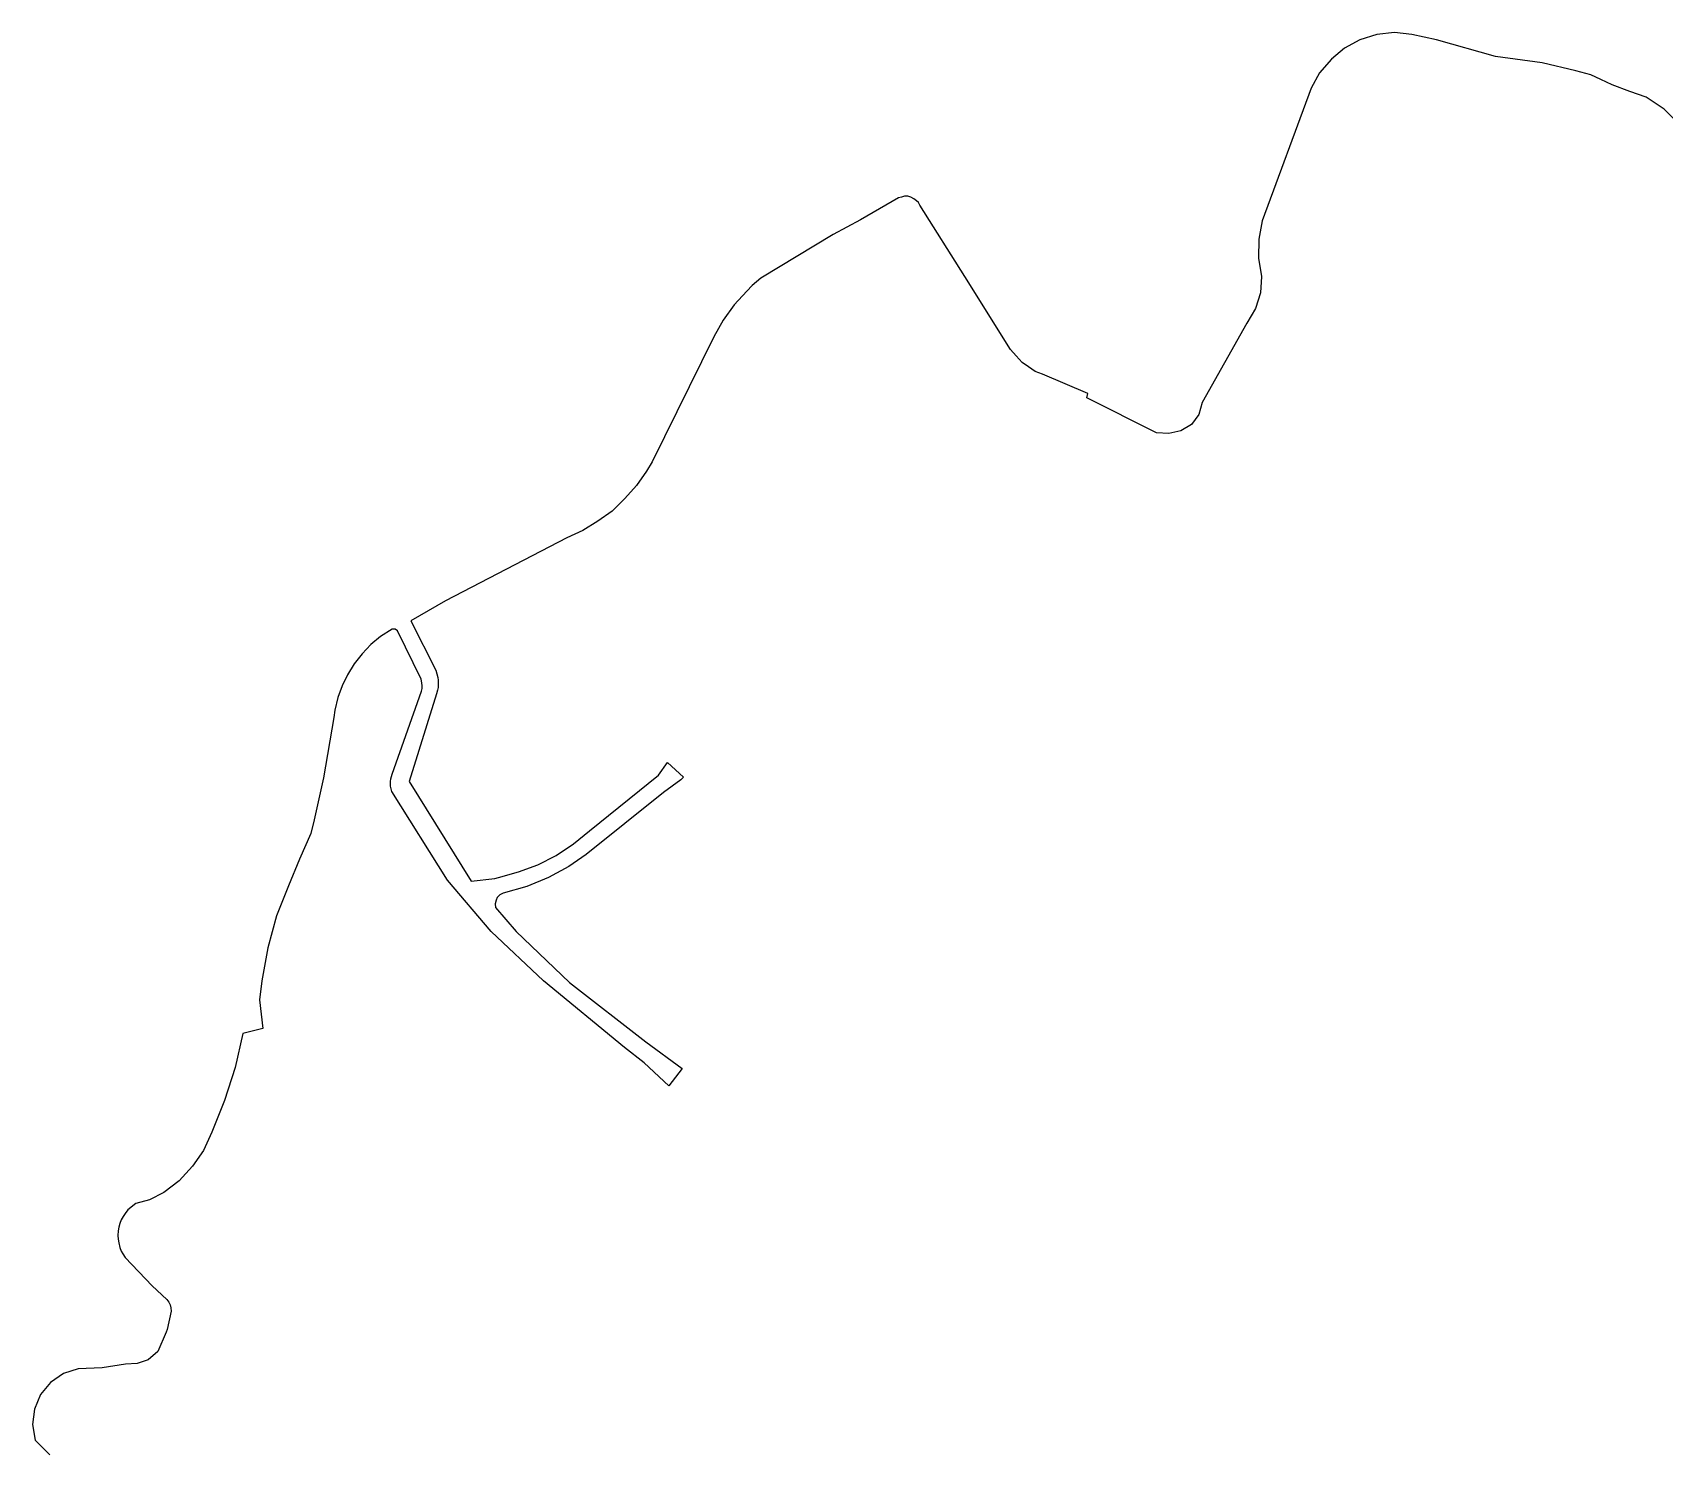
# Model space of a CAD drawing. Header units: millimetres. Extents: x 617751 to 636088, y 68402 to 77988.
# Drawn here: x 620093 to 620986, y 71766 to 72543 of the extents above; entities that cross this region are included whole.
import ezdxf

# ---------------------------------------------------------------- set-up
doc = ezdxf.new("R2010")
doc.units = ezdxf.units.MM
doc.header["$LTSCALE"] = 3
doc.header["$MEASUREMENT"] = 0
doc.layers.add('ALINHAMENTO PREDIAL', color=120, linetype='Continuous')

msp = doc.modelspace()

# ---------------------------------------------------------------- linework, layer by layer
at = {"layer": 'ALINHAMENTO PREDIAL'}
msp.add_lwpolyline([(620991.53, 72495.53), (620985.89, 72501.17), (620975.97, 72507.7), (620967.18, 72510.85), (620957.45, 72514.51), (620951.14, 72517.44), (620945.72, 72519.92), (620937.6, 72522.17), (620919.11, 72526.46), (620893.59, 72530.07), (620861.34, 72539.07), (620847.84, 72542.07), (620838.28, 72543.07), (620828.65, 72542.07), (620819.4, 72539.07), (620810.9, 72534.57), (620803.84, 72528.59), (620797.34, 72521.07), (620792.78, 72512.57), (620765.9, 72440.07), (620764.09, 72430.07), (620763.97, 72419.57), (620765.47, 72409.57), (620764.9, 72400.57), (620762.22, 72392.07), (620757.53, 72384.07), (620733.03, 72340.57), (620731.15, 72334.07), (620727.15, 72328.57), (620721.47, 72325.07), (620714.78, 72323.57), (620708.03, 72324.07), (620669.97, 72343.07), (620670.47, 72345.57), (620645.65, 72356.07), (620641.72, 72357.57), (620637.97, 72360.07), (620634.47, 72362.57), (620631.28, 72366.07), (620628.15, 72369.57), (620603.15, 72409.57), (620578.47, 72448.57), (620577.78, 72450.07), (620576.65, 72451.07), (620575.28, 72452.07), (620573.65, 72453.07), (620571.97, 72453.57), (620570.22, 72453.57), (620568.53, 72453.07), (620566.9, 72452.57), (620546.03, 72440.57), (620531.15, 72432.57), (620491.53, 72408.57), (620486.84, 72404.57), (620483.9, 72401.57), (620476.97, 72394.07), (620470.9, 72385.57), (620465.78, 72376.57), (620432.03, 72308.07), (620429.03, 72303.07), (620423.47, 72295.07), (620417.15, 72288.07), (620410.09, 72281.07), (620402.4, 72275.57), (620394.09, 72270.57), (620385.4, 72266.57), (620318.97, 72232.07), (620299.97, 72221.07), (620313.65, 72194.07), (620314.28, 72192.07), (620314.72, 72190.07), (620314.97, 72188.57), (620315.03, 72186.57), (620314.9, 72184.57), (620314.53, 72183.07), (620314.03, 72181.07), (620299.09, 72133.07), (620332.97, 72078.57), (620345.97, 72080.07), (620348.03, 72080.57), (620358.97, 72083.57), (620369.53, 72087.57), (620379.59, 72092.57), (620389.03, 72099.07), (620397.78, 72106.07), (620435.53, 72136.57), (620440.47, 72143.57), (620449.22, 72135.57), (620447.84, 72134.07), (620438.28, 72127.07), (620395.9, 72093.07), (620386.53, 72086.57), (620375.28, 72080.57), (620363.4, 72075.57), (620350.53, 72072.07), (620348.72, 72071.07), (620347.28, 72069.57), (620346.65, 72068.07), (620346.15, 72066.07), (620346.28, 72064.07), (620357.65, 72051.07), (620386.9, 72023.07), (620428.59, 71990.57), (620448.47, 71976.07), (620441.28, 71966.57), (620427.78, 71979.07), (620416.84, 71987.57), (620372.65, 72024.07), (620344.03, 72051.07), (620320.15, 72079.07), (620289.59, 72127.57), (620289.22, 72129.07), (620288.9, 72130.57), (620288.84, 72133.07), (620288.97, 72134.57), (620289.72, 72137.07), (620305.84, 72182.57), (620306.15, 72184.07), (620306.28, 72185.57), (620306.09, 72187.07), (620305.59, 72189.07), (620292.65, 72215.57), (620291.4, 72216.57), (620289.78, 72216.57), (620283.34, 72212.57), (620278.09, 72208.07), (620273.28, 72203.07), (620269.03, 72197.57), (620265.4, 72191.57), (620262.4, 72185.57), (620260.09, 72179.07), (620258.47, 72172.07), (620257.84, 72168.07), (620252.28, 72135.07), (620247.03, 72112.07), (620245.28, 72104.57), (620239.03, 72090.57), (620233.09, 72076.07), (620226.53, 72059.57), (620221.72, 72042.07), (620218.53, 72024.07), (620217.22, 72013.57), (620219.07, 71997.97), (620207.97, 71995.07), (620203.78, 71976.57), (620198.09, 71958.57), (620191.03, 71941.07), (620186.53, 71931.07), (620180.59, 71922.57), (620173.28, 71914.57), (620164.84, 71908.07), (620156.9, 71904.07), (620149.47, 71902.07), (620145.09, 71898.57), (620143.72, 71896.57), (620142.53, 71895.07), (620141.53, 71893.07), (620140.78, 71891.07), (620140.22, 71889.07), (620139.84, 71887.07), (620139.72, 71884.57), (620139.84, 71882.57), (620140.22, 71880.57), (620140.72, 71878.07), (620141.53, 71876.07), (620142.47, 71874.57), (620143.65, 71872.57), (620158.53, 71857.07), (620166.47, 71849.57), (620167.53, 71848.07), (620168.28, 71846.57), (620168.65, 71845.07), (620168.78, 71843.07), (620166.59, 71833.07), (620166.15, 71831.57), (620161.47, 71821.07), (620156.22, 71816.57), (620150.22, 71814.57), (620143.9, 71814.07), (620131.03, 71812.07), (620117.97, 71811.57), (620109.84, 71809.07), (620102.78, 71804.07), (620097.34, 71797.57), (620094.03, 71789.57), (620093.03, 71781.07), (620094.47, 71772.57), (620102.4, 71764.57)], dxfattribs=at)
msp.add_lwpolyline([(620991.53, 72495.53), (620985.89, 72501.17), (620975.97, 72507.7), (620967.18, 72510.85), (620957.45, 72514.51), (620951.14, 72517.44), (620945.72, 72519.92), (620937.6, 72522.17), (620919.11, 72526.46), (620893.59, 72530.07), (620861.34, 72539.07), (620847.84, 72542.07), (620838.28, 72543.07), (620828.65, 72542.07), (620819.4, 72539.07), (620810.9, 72534.57), (620803.84, 72528.59), (620797.34, 72521.07), (620792.78, 72512.57), (620765.9, 72440.07), (620764.09, 72430.07), (620763.97, 72419.57), (620765.47, 72409.57), (620764.9, 72400.57), (620762.22, 72392.07), (620757.53, 72384.07), (620733.03, 72340.57), (620731.15, 72334.07), (620727.15, 72328.57), (620721.47, 72325.07), (620714.78, 72323.57), (620708.03, 72324.07), (620669.97, 72343.07), (620670.47, 72345.57), (620645.65, 72356.07), (620641.72, 72357.57), (620637.97, 72360.07), (620634.47, 72362.57), (620631.28, 72366.07), (620628.15, 72369.57), (620603.15, 72409.57), (620578.47, 72448.57), (620577.78, 72450.07), (620576.65, 72451.07), (620575.28, 72452.07), (620573.65, 72453.07), (620571.97, 72453.57), (620570.22, 72453.57), (620568.53, 72453.07), (620566.9, 72452.57), (620546.03, 72440.57), (620531.15, 72432.57), (620491.53, 72408.57), (620486.84, 72404.57), (620483.9, 72401.57), (620476.97, 72394.07), (620470.9, 72385.57), (620465.78, 72376.57), (620432.03, 72308.07), (620429.03, 72303.07), (620423.47, 72295.07), (620417.15, 72288.07), (620410.09, 72281.07), (620402.4, 72275.57), (620394.09, 72270.57), (620385.4, 72266.57), (620318.97, 72232.07), (620299.97, 72221.07), (620313.65, 72194.07), (620314.28, 72192.07), (620314.72, 72190.07), (620314.97, 72188.57), (620315.03, 72186.57), (620314.9, 72184.57), (620314.53, 72183.07), (620314.03, 72181.07), (620299.09, 72133.07), (620332.97, 72078.57), (620345.97, 72080.07), (620348.03, 72080.57), (620358.97, 72083.57), (620369.53, 72087.57), (620379.59, 72092.57), (620389.03, 72099.07), (620397.78, 72106.07), (620435.53, 72136.57), (620440.47, 72143.57), (620449.22, 72135.57), (620447.84, 72134.07), (620438.28, 72127.07), (620395.9, 72093.07), (620386.53, 72086.57), (620375.28, 72080.57), (620363.4, 72075.57), (620350.53, 72072.07), (620348.72, 72071.07), (620347.28, 72069.57), (620346.65, 72068.07), (620346.15, 72066.07), (620346.28, 72064.07), (620357.65, 72051.07), (620386.9, 72023.07), (620428.59, 71990.57), (620448.47, 71976.07), (620441.28, 71966.57), (620427.78, 71979.07), (620416.84, 71987.57), (620372.65, 72024.07), (620344.03, 72051.07), (620320.15, 72079.07), (620289.59, 72127.57), (620289.22, 72129.07), (620288.9, 72130.57), (620288.84, 72133.07), (620288.97, 72134.57), (620289.72, 72137.07), (620305.84, 72182.57), (620306.15, 72184.07), (620306.28, 72185.57), (620306.09, 72187.07), (620305.59, 72189.07), (620292.65, 72215.57), (620291.4, 72216.57), (620289.78, 72216.57), (620283.34, 72212.57), (620278.09, 72208.07), (620273.28, 72203.07), (620269.03, 72197.57), (620265.4, 72191.57), (620262.4, 72185.57), (620260.09, 72179.07), (620258.47, 72172.07), (620257.84, 72168.07), (620252.28, 72135.07), (620247.03, 72112.07), (620245.28, 72104.57), (620239.03, 72090.57), (620233.09, 72076.07), (620226.53, 72059.57), (620221.72, 72042.07), (620218.53, 72024.07), (620217.22, 72013.57), (620219.07, 71997.97), (620207.97, 71995.07), (620203.78, 71976.57), (620198.09, 71958.57), (620191.03, 71941.07), (620186.53, 71931.07), (620180.59, 71922.57), (620173.28, 71914.57), (620164.84, 71908.07), (620156.9, 71904.07), (620149.47, 71902.07), (620145.09, 71898.57), (620143.72, 71896.57), (620142.53, 71895.07), (620141.53, 71893.07), (620140.78, 71891.07), (620140.22, 71889.07), (620139.84, 71887.07), (620139.72, 71884.57), (620139.84, 71882.57), (620140.22, 71880.57), (620140.72, 71878.07), (620141.53, 71876.07), (620142.47, 71874.57), (620143.65, 71872.57), (620158.53, 71857.07), (620166.47, 71849.57), (620167.53, 71848.07), (620168.28, 71846.57), (620168.65, 71845.07), (620168.78, 71843.07), (620166.59, 71833.07), (620166.15, 71831.57), (620161.47, 71821.07), (620156.22, 71816.57), (620150.22, 71814.57), (620143.9, 71814.07), (620131.03, 71812.07), (620117.97, 71811.57), (620109.84, 71809.07), (620102.78, 71804.07), (620097.34, 71797.57), (620094.03, 71789.57), (620093.03, 71781.07), (620094.47, 71772.57), (620102.4, 71764.57)], dxfattribs=at)
msp.add_lwpolyline([(620991.53, 72495.53), (620985.89, 72501.17), (620975.97, 72507.7), (620967.18, 72510.85), (620957.45, 72514.51), (620951.14, 72517.44), (620945.72, 72519.92), (620937.6, 72522.17), (620919.11, 72526.46), (620893.59, 72530.07), (620861.34, 72539.07), (620847.84, 72542.07), (620838.28, 72543.07), (620828.65, 72542.07), (620819.4, 72539.07), (620810.9, 72534.57), (620803.84, 72528.59), (620797.34, 72521.07), (620792.78, 72512.57), (620765.9, 72440.07), (620764.09, 72430.07), (620763.97, 72419.57), (620765.47, 72409.57), (620764.9, 72400.57), (620762.22, 72392.07), (620757.53, 72384.07), (620733.03, 72340.57), (620731.15, 72334.07), (620727.15, 72328.57), (620721.47, 72325.07), (620714.78, 72323.57), (620708.03, 72324.07), (620669.97, 72343.07), (620670.47, 72345.57), (620645.65, 72356.07), (620641.72, 72357.57), (620637.97, 72360.07), (620634.47, 72362.57), (620631.28, 72366.07), (620628.15, 72369.57), (620603.15, 72409.57), (620578.47, 72448.57), (620577.78, 72450.07), (620576.65, 72451.07), (620575.28, 72452.07), (620573.65, 72453.07), (620571.97, 72453.57), (620570.22, 72453.57), (620568.53, 72453.07), (620566.9, 72452.57), (620546.03, 72440.57), (620531.15, 72432.57), (620491.53, 72408.57), (620486.84, 72404.57), (620483.9, 72401.57), (620476.97, 72394.07), (620470.9, 72385.57), (620465.78, 72376.57), (620432.03, 72308.07), (620429.03, 72303.07), (620423.47, 72295.07), (620417.15, 72288.07), (620410.09, 72281.07), (620402.4, 72275.57), (620394.09, 72270.57), (620385.4, 72266.57), (620318.97, 72232.07), (620299.97, 72221.07), (620313.65, 72194.07), (620314.28, 72192.07), (620314.72, 72190.07), (620314.97, 72188.57), (620315.03, 72186.57), (620314.9, 72184.57), (620314.53, 72183.07), (620314.03, 72181.07), (620299.09, 72133.07), (620332.97, 72078.57), (620345.97, 72080.07), (620348.03, 72080.57), (620358.97, 72083.57), (620369.53, 72087.57), (620379.59, 72092.57), (620389.03, 72099.07), (620397.78, 72106.07), (620435.53, 72136.57), (620440.47, 72143.57), (620449.22, 72135.57), (620447.84, 72134.07), (620438.28, 72127.07), (620395.9, 72093.07), (620386.53, 72086.57), (620375.28, 72080.57), (620363.4, 72075.57), (620350.53, 72072.07), (620348.72, 72071.07), (620347.28, 72069.57), (620346.65, 72068.07), (620346.15, 72066.07), (620346.28, 72064.07), (620357.65, 72051.07), (620386.9, 72023.07), (620428.59, 71990.57), (620448.47, 71976.07), (620441.28, 71966.57), (620427.78, 71979.07), (620416.84, 71987.57), (620372.65, 72024.07), (620344.03, 72051.07), (620320.15, 72079.07), (620289.59, 72127.57), (620289.22, 72129.07), (620288.9, 72130.57), (620288.84, 72133.07), (620288.97, 72134.57), (620289.72, 72137.07), (620305.84, 72182.57), (620306.15, 72184.07), (620306.28, 72185.57), (620306.09, 72187.07), (620305.59, 72189.07), (620292.65, 72215.57), (620291.4, 72216.57), (620289.78, 72216.57), (620283.34, 72212.57), (620278.09, 72208.07), (620273.28, 72203.07), (620269.03, 72197.57), (620265.4, 72191.57), (620262.4, 72185.57), (620260.09, 72179.07), (620258.47, 72172.07), (620257.84, 72168.07), (620252.28, 72135.07), (620247.03, 72112.07), (620245.28, 72104.57), (620239.03, 72090.57), (620233.09, 72076.07), (620226.53, 72059.57), (620221.72, 72042.07), (620218.53, 72024.07), (620217.22, 72013.57), (620219.07, 71997.97), (620207.97, 71995.07), (620203.78, 71976.57), (620198.09, 71958.57), (620191.03, 71941.07), (620186.53, 71931.07), (620180.59, 71922.57), (620173.28, 71914.57), (620164.84, 71908.07), (620156.9, 71904.07), (620149.47, 71902.07), (620145.09, 71898.57), (620143.72, 71896.57), (620142.53, 71895.07), (620141.53, 71893.07), (620140.78, 71891.07), (620140.22, 71889.07), (620139.84, 71887.07), (620139.72, 71884.57), (620139.84, 71882.57), (620140.22, 71880.57), (620140.72, 71878.07), (620141.53, 71876.07), (620142.47, 71874.57), (620143.65, 71872.57), (620158.53, 71857.07), (620166.47, 71849.57), (620167.53, 71848.07), (620168.28, 71846.57), (620168.65, 71845.07), (620168.78, 71843.07), (620166.59, 71833.07), (620166.15, 71831.57), (620161.47, 71821.07), (620156.22, 71816.57), (620150.22, 71814.57), (620143.9, 71814.07), (620131.03, 71812.07), (620117.97, 71811.57), (620109.84, 71809.07), (620102.78, 71804.07), (620097.34, 71797.57), (620094.03, 71789.57), (620093.03, 71781.07), (620094.47, 71772.57), (620102.4, 71764.57)], dxfattribs=at)
msp.add_lwpolyline([(620991.53, 72495.53), (620985.89, 72501.17), (620975.97, 72507.7), (620967.18, 72510.85), (620957.45, 72514.51), (620951.14, 72517.44), (620945.72, 72519.92), (620937.6, 72522.17), (620919.11, 72526.46), (620893.59, 72530.07), (620861.34, 72539.07), (620847.84, 72542.07), (620838.28, 72543.07), (620828.65, 72542.07), (620819.4, 72539.07), (620810.9, 72534.57), (620803.84, 72528.59), (620797.34, 72521.07), (620792.78, 72512.57), (620765.9, 72440.07), (620764.09, 72430.07), (620763.97, 72419.57), (620765.47, 72409.57), (620764.9, 72400.57), (620762.22, 72392.07), (620757.53, 72384.07), (620733.03, 72340.57), (620731.15, 72334.07), (620727.15, 72328.57), (620721.47, 72325.07), (620714.78, 72323.57), (620708.03, 72324.07), (620669.97, 72343.07), (620670.47, 72345.57), (620645.65, 72356.07), (620641.72, 72357.57), (620637.97, 72360.07), (620634.47, 72362.57), (620631.28, 72366.07), (620628.15, 72369.57), (620603.15, 72409.57), (620578.47, 72448.57), (620577.78, 72450.07), (620576.65, 72451.07), (620575.28, 72452.07), (620573.65, 72453.07), (620571.97, 72453.57), (620570.22, 72453.57), (620568.53, 72453.07), (620566.9, 72452.57), (620546.03, 72440.57), (620531.15, 72432.57), (620491.53, 72408.57), (620486.84, 72404.57), (620483.9, 72401.57), (620476.97, 72394.07), (620470.9, 72385.57), (620465.78, 72376.57), (620432.03, 72308.07), (620429.03, 72303.07), (620423.47, 72295.07), (620417.15, 72288.07), (620410.09, 72281.07), (620402.4, 72275.57), (620394.09, 72270.57), (620385.4, 72266.57), (620318.97, 72232.07), (620299.97, 72221.07), (620313.65, 72194.07), (620314.28, 72192.07), (620314.72, 72190.07), (620314.97, 72188.57), (620315.03, 72186.57), (620314.9, 72184.57), (620314.53, 72183.07), (620314.03, 72181.07), (620299.09, 72133.07), (620332.97, 72078.57), (620345.97, 72080.07), (620348.03, 72080.57), (620358.97, 72083.57), (620369.53, 72087.57), (620379.59, 72092.57), (620389.03, 72099.07), (620397.78, 72106.07), (620435.53, 72136.57), (620440.47, 72143.57), (620449.22, 72135.57), (620447.84, 72134.07), (620438.28, 72127.07), (620395.9, 72093.07), (620386.53, 72086.57), (620375.28, 72080.57), (620363.4, 72075.57), (620350.53, 72072.07), (620348.72, 72071.07), (620347.28, 72069.57), (620346.65, 72068.07), (620346.15, 72066.07), (620346.28, 72064.07), (620357.65, 72051.07), (620386.9, 72023.07), (620428.59, 71990.57), (620448.47, 71976.07), (620441.28, 71966.57), (620427.78, 71979.07), (620416.84, 71987.57), (620372.65, 72024.07), (620344.03, 72051.07), (620320.15, 72079.07), (620289.59, 72127.57), (620289.22, 72129.07), (620288.9, 72130.57), (620288.84, 72133.07), (620288.97, 72134.57), (620289.72, 72137.07), (620305.84, 72182.57), (620306.15, 72184.07), (620306.28, 72185.57), (620306.09, 72187.07), (620305.59, 72189.07), (620292.65, 72215.57), (620291.4, 72216.57), (620289.78, 72216.57), (620283.34, 72212.57), (620278.09, 72208.07), (620273.28, 72203.07), (620269.03, 72197.57), (620265.4, 72191.57), (620262.4, 72185.57), (620260.09, 72179.07), (620258.47, 72172.07), (620257.84, 72168.07), (620252.28, 72135.07), (620247.03, 72112.07), (620245.28, 72104.57), (620239.03, 72090.57), (620233.09, 72076.07), (620226.53, 72059.57), (620221.72, 72042.07), (620218.53, 72024.07), (620217.22, 72013.57), (620219.07, 71997.97), (620207.97, 71995.07), (620203.78, 71976.57), (620198.09, 71958.57), (620191.03, 71941.07), (620186.53, 71931.07), (620180.59, 71922.57), (620173.28, 71914.57), (620164.84, 71908.07), (620156.9, 71904.07), (620149.47, 71902.07), (620145.09, 71898.57), (620143.72, 71896.57), (620142.53, 71895.07), (620141.53, 71893.07), (620140.78, 71891.07), (620140.22, 71889.07), (620139.84, 71887.07), (620139.72, 71884.57), (620139.84, 71882.57), (620140.22, 71880.57), (620140.72, 71878.07), (620141.53, 71876.07), (620142.47, 71874.57), (620143.65, 71872.57), (620158.53, 71857.07), (620166.47, 71849.57), (620167.53, 71848.07), (620168.28, 71846.57), (620168.65, 71845.07), (620168.78, 71843.07), (620166.59, 71833.07), (620166.15, 71831.57), (620161.47, 71821.07), (620156.22, 71816.57), (620150.22, 71814.57), (620143.9, 71814.07), (620131.03, 71812.07), (620117.97, 71811.57), (620109.84, 71809.07), (620102.78, 71804.07), (620097.34, 71797.57), (620094.03, 71789.57), (620093.03, 71781.07), (620094.47, 71772.57), (620102.4, 71764.57)], dxfattribs=at)
msp.add_lwpolyline([(620991.53, 72495.53), (620985.89, 72501.17), (620975.97, 72507.7), (620967.18, 72510.85), (620957.45, 72514.51), (620951.14, 72517.44), (620945.72, 72519.92), (620937.6, 72522.17), (620919.11, 72526.46), (620893.59, 72530.07), (620861.34, 72539.07), (620847.84, 72542.07), (620838.28, 72543.07), (620828.65, 72542.07), (620819.4, 72539.07), (620810.9, 72534.57), (620803.84, 72528.59), (620797.34, 72521.07), (620792.78, 72512.57), (620765.9, 72440.07), (620764.09, 72430.07), (620763.97, 72419.57), (620765.47, 72409.57), (620764.9, 72400.57), (620762.22, 72392.07), (620757.53, 72384.07), (620733.03, 72340.57), (620731.15, 72334.07), (620727.15, 72328.57), (620721.47, 72325.07), (620714.78, 72323.57), (620708.03, 72324.07), (620669.97, 72343.07), (620670.47, 72345.57), (620645.65, 72356.07), (620641.72, 72357.57), (620637.97, 72360.07), (620634.47, 72362.57), (620631.28, 72366.07), (620628.15, 72369.57), (620603.15, 72409.57), (620578.47, 72448.57), (620577.78, 72450.07), (620576.65, 72451.07), (620575.28, 72452.07), (620573.65, 72453.07), (620571.97, 72453.57), (620570.22, 72453.57), (620568.53, 72453.07), (620566.9, 72452.57), (620546.03, 72440.57), (620531.15, 72432.57), (620491.53, 72408.57), (620486.84, 72404.57), (620483.9, 72401.57), (620476.97, 72394.07), (620470.9, 72385.57), (620465.78, 72376.57), (620432.03, 72308.07), (620429.03, 72303.07), (620423.47, 72295.07), (620417.15, 72288.07), (620410.09, 72281.07), (620402.4, 72275.57), (620394.09, 72270.57), (620385.4, 72266.57), (620318.97, 72232.07), (620299.97, 72221.07), (620313.65, 72194.07), (620314.28, 72192.07), (620314.72, 72190.07), (620314.97, 72188.57), (620315.03, 72186.57), (620314.9, 72184.57), (620314.53, 72183.07), (620314.03, 72181.07), (620299.09, 72133.07), (620332.97, 72078.57), (620345.97, 72080.07), (620348.03, 72080.57), (620358.97, 72083.57), (620369.53, 72087.57), (620379.59, 72092.57), (620389.03, 72099.07), (620397.78, 72106.07), (620435.53, 72136.57), (620440.47, 72143.57), (620449.22, 72135.57), (620447.84, 72134.07), (620438.28, 72127.07), (620395.9, 72093.07), (620386.53, 72086.57), (620375.28, 72080.57), (620363.4, 72075.57), (620350.53, 72072.07), (620348.72, 72071.07), (620347.28, 72069.57), (620346.65, 72068.07), (620346.15, 72066.07), (620346.28, 72064.07), (620357.65, 72051.07), (620386.9, 72023.07), (620428.59, 71990.57), (620448.47, 71976.07), (620441.28, 71966.57), (620427.78, 71979.07), (620416.84, 71987.57), (620372.65, 72024.07), (620344.03, 72051.07), (620320.15, 72079.07), (620289.59, 72127.57), (620289.22, 72129.07), (620288.9, 72130.57), (620288.84, 72133.07), (620288.97, 72134.57), (620289.72, 72137.07), (620305.84, 72182.57), (620306.15, 72184.07), (620306.28, 72185.57), (620306.09, 72187.07), (620305.59, 72189.07), (620292.65, 72215.57), (620291.4, 72216.57), (620289.78, 72216.57), (620283.34, 72212.57), (620278.09, 72208.07), (620273.28, 72203.07), (620269.03, 72197.57), (620265.4, 72191.57), (620262.4, 72185.57), (620260.09, 72179.07), (620258.47, 72172.07), (620257.84, 72168.07), (620252.28, 72135.07), (620247.03, 72112.07), (620245.28, 72104.57), (620239.03, 72090.57), (620233.09, 72076.07), (620226.53, 72059.57), (620221.72, 72042.07), (620218.53, 72024.07), (620217.22, 72013.57), (620219.07, 71997.97), (620207.97, 71995.07), (620203.78, 71976.57), (620198.09, 71958.57), (620191.03, 71941.07), (620186.53, 71931.07), (620180.59, 71922.57), (620173.28, 71914.57), (620164.84, 71908.07), (620156.9, 71904.07), (620149.47, 71902.07), (620145.09, 71898.57), (620143.72, 71896.57), (620142.53, 71895.07), (620141.53, 71893.07), (620140.78, 71891.07), (620140.22, 71889.07), (620139.84, 71887.07), (620139.72, 71884.57), (620139.84, 71882.57), (620140.22, 71880.57), (620140.72, 71878.07), (620141.53, 71876.07), (620142.47, 71874.57), (620143.65, 71872.57), (620158.53, 71857.07), (620166.47, 71849.57), (620167.53, 71848.07), (620168.28, 71846.57), (620168.65, 71845.07), (620168.78, 71843.07), (620166.59, 71833.07), (620166.15, 71831.57), (620161.47, 71821.07), (620156.22, 71816.57), (620150.22, 71814.57), (620143.9, 71814.07), (620131.03, 71812.07), (620117.97, 71811.57), (620109.84, 71809.07), (620102.78, 71804.07), (620097.34, 71797.57), (620094.03, 71789.57), (620093.03, 71781.07), (620094.47, 71772.57), (620102.4, 71764.57)], dxfattribs=at)
msp.add_lwpolyline([(620991.53, 72495.53), (620985.89, 72501.17), (620975.97, 72507.7), (620967.18, 72510.85), (620957.45, 72514.51), (620951.14, 72517.44), (620945.72, 72519.92), (620937.6, 72522.17), (620919.11, 72526.46), (620893.59, 72530.07), (620861.34, 72539.07), (620847.84, 72542.07), (620838.28, 72543.07), (620828.65, 72542.07), (620819.4, 72539.07), (620810.9, 72534.57), (620803.84, 72528.59), (620797.34, 72521.07), (620792.78, 72512.57), (620765.9, 72440.07), (620764.09, 72430.07), (620763.97, 72419.57), (620765.47, 72409.57), (620764.9, 72400.57), (620762.22, 72392.07), (620757.53, 72384.07), (620733.03, 72340.57), (620731.15, 72334.07), (620727.15, 72328.57), (620721.47, 72325.07), (620714.78, 72323.57), (620708.03, 72324.07), (620669.97, 72343.07), (620670.47, 72345.57), (620645.65, 72356.07), (620641.72, 72357.57), (620637.97, 72360.07), (620634.47, 72362.57), (620631.28, 72366.07), (620628.15, 72369.57), (620603.15, 72409.57), (620578.47, 72448.57), (620577.78, 72450.07), (620576.65, 72451.07), (620575.28, 72452.07), (620573.65, 72453.07), (620571.97, 72453.57), (620570.22, 72453.57), (620568.53, 72453.07), (620566.9, 72452.57), (620546.03, 72440.57), (620531.15, 72432.57), (620491.53, 72408.57), (620486.84, 72404.57), (620483.9, 72401.57), (620476.97, 72394.07), (620470.9, 72385.57), (620465.78, 72376.57), (620432.03, 72308.07), (620429.03, 72303.07), (620423.47, 72295.07), (620417.15, 72288.07), (620410.09, 72281.07), (620402.4, 72275.57), (620394.09, 72270.57), (620385.4, 72266.57), (620318.97, 72232.07), (620299.97, 72221.07), (620313.65, 72194.07), (620314.28, 72192.07), (620314.72, 72190.07), (620314.97, 72188.57), (620315.03, 72186.57), (620314.9, 72184.57), (620314.53, 72183.07), (620314.03, 72181.07), (620299.09, 72133.07), (620332.97, 72078.57), (620345.97, 72080.07), (620348.03, 72080.57), (620358.97, 72083.57), (620369.53, 72087.57), (620379.59, 72092.57), (620389.03, 72099.07), (620397.78, 72106.07), (620435.53, 72136.57), (620440.47, 72143.57), (620449.22, 72135.57), (620447.84, 72134.07), (620438.28, 72127.07), (620395.9, 72093.07), (620386.53, 72086.57), (620375.28, 72080.57), (620363.4, 72075.57), (620350.53, 72072.07), (620348.72, 72071.07), (620347.28, 72069.57), (620346.65, 72068.07), (620346.15, 72066.07), (620346.28, 72064.07), (620357.65, 72051.07), (620386.9, 72023.07), (620428.59, 71990.57), (620448.47, 71976.07), (620441.28, 71966.57), (620427.78, 71979.07), (620416.84, 71987.57), (620372.65, 72024.07), (620344.03, 72051.07), (620320.15, 72079.07), (620289.59, 72127.57), (620289.22, 72129.07), (620288.9, 72130.57), (620288.84, 72133.07), (620288.97, 72134.57), (620289.72, 72137.07), (620305.84, 72182.57), (620306.15, 72184.07), (620306.28, 72185.57), (620306.09, 72187.07), (620305.59, 72189.07), (620292.65, 72215.57), (620291.4, 72216.57), (620289.78, 72216.57), (620283.34, 72212.57), (620278.09, 72208.07), (620273.28, 72203.07), (620269.03, 72197.57), (620265.4, 72191.57), (620262.4, 72185.57), (620260.09, 72179.07), (620258.47, 72172.07), (620257.84, 72168.07), (620252.28, 72135.07), (620247.03, 72112.07), (620245.28, 72104.57), (620239.03, 72090.57), (620233.09, 72076.07), (620226.53, 72059.57), (620221.72, 72042.07), (620218.53, 72024.07), (620217.22, 72013.57), (620219.07, 71997.97), (620207.97, 71995.07), (620203.78, 71976.57), (620198.09, 71958.57), (620191.03, 71941.07), (620186.53, 71931.07), (620180.59, 71922.57), (620173.28, 71914.57), (620164.84, 71908.07), (620156.9, 71904.07), (620149.47, 71902.07), (620145.09, 71898.57), (620143.72, 71896.57), (620142.53, 71895.07), (620141.53, 71893.07), (620140.78, 71891.07), (620140.22, 71889.07), (620139.84, 71887.07), (620139.72, 71884.57), (620139.84, 71882.57), (620140.22, 71880.57), (620140.72, 71878.07), (620141.53, 71876.07), (620142.47, 71874.57), (620143.65, 71872.57), (620158.53, 71857.07), (620166.47, 71849.57), (620167.53, 71848.07), (620168.28, 71846.57), (620168.65, 71845.07), (620168.78, 71843.07), (620166.59, 71833.07), (620166.15, 71831.57), (620161.47, 71821.07), (620156.22, 71816.57), (620150.22, 71814.57), (620143.9, 71814.07), (620131.03, 71812.07), (620117.97, 71811.57), (620109.84, 71809.07), (620102.78, 71804.07), (620097.34, 71797.57), (620094.03, 71789.57), (620093.03, 71781.07), (620094.47, 71772.57), (620102.4, 71764.57)], dxfattribs=at)
msp.add_lwpolyline([(620991.53, 72495.53), (620985.89, 72501.17), (620975.97, 72507.7), (620967.18, 72510.85), (620957.45, 72514.51), (620951.14, 72517.44), (620945.72, 72519.92), (620937.6, 72522.17), (620919.11, 72526.46), (620893.59, 72530.07), (620861.34, 72539.07), (620847.84, 72542.07), (620838.28, 72543.07), (620828.65, 72542.07), (620819.4, 72539.07), (620810.9, 72534.57), (620803.84, 72528.59), (620797.34, 72521.07), (620792.78, 72512.57), (620765.9, 72440.07), (620764.09, 72430.07), (620763.97, 72419.57), (620765.47, 72409.57), (620764.9, 72400.57), (620762.22, 72392.07), (620757.53, 72384.07), (620733.03, 72340.57), (620731.15, 72334.07), (620727.15, 72328.57), (620721.47, 72325.07), (620714.78, 72323.57), (620708.03, 72324.07), (620669.97, 72343.07), (620670.47, 72345.57), (620645.65, 72356.07), (620641.72, 72357.57), (620637.97, 72360.07), (620634.47, 72362.57), (620631.28, 72366.07), (620628.15, 72369.57), (620603.15, 72409.57), (620578.47, 72448.57), (620577.78, 72450.07), (620576.65, 72451.07), (620575.28, 72452.07), (620573.65, 72453.07), (620571.97, 72453.57), (620570.22, 72453.57), (620568.53, 72453.07), (620566.9, 72452.57), (620546.03, 72440.57), (620531.15, 72432.57), (620491.53, 72408.57), (620486.84, 72404.57), (620483.9, 72401.57), (620476.97, 72394.07), (620470.9, 72385.57), (620465.78, 72376.57), (620432.03, 72308.07), (620429.03, 72303.07), (620423.47, 72295.07), (620417.15, 72288.07), (620410.09, 72281.07), (620402.4, 72275.57), (620394.09, 72270.57), (620385.4, 72266.57), (620318.97, 72232.07), (620299.97, 72221.07), (620313.65, 72194.07), (620314.28, 72192.07), (620314.72, 72190.07), (620314.97, 72188.57), (620315.03, 72186.57), (620314.9, 72184.57), (620314.53, 72183.07), (620314.03, 72181.07), (620299.09, 72133.07), (620332.97, 72078.57), (620345.97, 72080.07), (620348.03, 72080.57), (620358.97, 72083.57), (620369.53, 72087.57), (620379.59, 72092.57), (620389.03, 72099.07), (620397.78, 72106.07), (620435.53, 72136.57), (620440.47, 72143.57), (620449.22, 72135.57), (620447.84, 72134.07), (620438.28, 72127.07), (620395.9, 72093.07), (620386.53, 72086.57), (620375.28, 72080.57), (620363.4, 72075.57), (620350.53, 72072.07), (620348.72, 72071.07), (620347.28, 72069.57), (620346.65, 72068.07), (620346.15, 72066.07), (620346.28, 72064.07), (620357.65, 72051.07), (620386.9, 72023.07), (620428.59, 71990.57), (620448.47, 71976.07), (620441.28, 71966.57), (620427.78, 71979.07), (620416.84, 71987.57), (620372.65, 72024.07), (620344.03, 72051.07), (620320.15, 72079.07), (620289.59, 72127.57), (620289.22, 72129.07), (620288.9, 72130.57), (620288.84, 72133.07), (620288.97, 72134.57), (620289.72, 72137.07), (620305.84, 72182.57), (620306.15, 72184.07), (620306.28, 72185.57), (620306.09, 72187.07), (620305.59, 72189.07), (620292.65, 72215.57), (620291.4, 72216.57), (620289.78, 72216.57), (620283.34, 72212.57), (620278.09, 72208.07), (620273.28, 72203.07), (620269.03, 72197.57), (620265.4, 72191.57), (620262.4, 72185.57), (620260.09, 72179.07), (620258.47, 72172.07), (620257.84, 72168.07), (620252.28, 72135.07), (620247.03, 72112.07), (620245.28, 72104.57), (620239.03, 72090.57), (620233.09, 72076.07), (620226.53, 72059.57), (620221.72, 72042.07), (620218.53, 72024.07), (620217.22, 72013.57), (620219.07, 71997.97), (620207.97, 71995.07), (620203.78, 71976.57), (620198.09, 71958.57), (620191.03, 71941.07), (620186.53, 71931.07), (620180.59, 71922.57), (620173.28, 71914.57), (620164.84, 71908.07), (620156.9, 71904.07), (620149.47, 71902.07), (620145.09, 71898.57), (620143.72, 71896.57), (620142.53, 71895.07), (620141.53, 71893.07), (620140.78, 71891.07), (620140.22, 71889.07), (620139.84, 71887.07), (620139.72, 71884.57), (620139.84, 71882.57), (620140.22, 71880.57), (620140.72, 71878.07), (620141.53, 71876.07), (620142.47, 71874.57), (620143.65, 71872.57), (620158.53, 71857.07), (620166.47, 71849.57), (620167.53, 71848.07), (620168.28, 71846.57), (620168.65, 71845.07), (620168.78, 71843.07), (620166.59, 71833.07), (620166.15, 71831.57), (620161.47, 71821.07), (620156.22, 71816.57), (620150.22, 71814.57), (620143.9, 71814.07), (620131.03, 71812.07), (620117.97, 71811.57), (620109.84, 71809.07), (620102.78, 71804.07), (620097.34, 71797.57), (620094.03, 71789.57), (620093.03, 71781.07), (620094.47, 71772.57), (620102.4, 71764.57)], dxfattribs=at)
msp.add_lwpolyline([(620991.53, 72495.53), (620985.89, 72501.17), (620975.97, 72507.7), (620967.18, 72510.85), (620957.45, 72514.51), (620951.14, 72517.44), (620945.72, 72519.92), (620937.6, 72522.17), (620919.11, 72526.46), (620893.59, 72530.07), (620861.34, 72539.07), (620847.84, 72542.07), (620838.28, 72543.07), (620828.65, 72542.07), (620819.4, 72539.07), (620810.9, 72534.57), (620803.84, 72528.59), (620797.34, 72521.07), (620792.78, 72512.57), (620765.9, 72440.07), (620764.09, 72430.07), (620763.97, 72419.57), (620765.47, 72409.57), (620764.9, 72400.57), (620762.22, 72392.07), (620757.53, 72384.07), (620733.03, 72340.57), (620731.15, 72334.07), (620727.15, 72328.57), (620721.47, 72325.07), (620714.78, 72323.57), (620708.03, 72324.07), (620669.97, 72343.07), (620670.47, 72345.57), (620645.65, 72356.07), (620641.72, 72357.57), (620637.97, 72360.07), (620634.47, 72362.57), (620631.28, 72366.07), (620628.15, 72369.57), (620603.15, 72409.57), (620578.47, 72448.57), (620577.78, 72450.07), (620576.65, 72451.07), (620575.28, 72452.07), (620573.65, 72453.07), (620571.97, 72453.57), (620570.22, 72453.57), (620568.53, 72453.07), (620566.9, 72452.57), (620546.03, 72440.57), (620531.15, 72432.57), (620491.53, 72408.57), (620486.84, 72404.57), (620483.9, 72401.57), (620476.97, 72394.07), (620470.9, 72385.57), (620465.78, 72376.57), (620432.03, 72308.07), (620429.03, 72303.07), (620423.47, 72295.07), (620417.15, 72288.07), (620410.09, 72281.07), (620402.4, 72275.57), (620394.09, 72270.57), (620385.4, 72266.57), (620318.97, 72232.07), (620299.97, 72221.07), (620313.65, 72194.07), (620314.28, 72192.07), (620314.72, 72190.07), (620314.97, 72188.57), (620315.03, 72186.57), (620314.9, 72184.57), (620314.53, 72183.07), (620314.03, 72181.07), (620299.09, 72133.07), (620332.97, 72078.57), (620345.97, 72080.07), (620348.03, 72080.57), (620358.97, 72083.57), (620369.53, 72087.57), (620379.59, 72092.57), (620389.03, 72099.07), (620397.78, 72106.07), (620435.53, 72136.57), (620440.47, 72143.57), (620449.22, 72135.57), (620447.84, 72134.07), (620438.28, 72127.07), (620395.9, 72093.07), (620386.53, 72086.57), (620375.28, 72080.57), (620363.4, 72075.57), (620350.53, 72072.07), (620348.72, 72071.07), (620347.28, 72069.57), (620346.65, 72068.07), (620346.15, 72066.07), (620346.28, 72064.07), (620357.65, 72051.07), (620386.9, 72023.07), (620428.59, 71990.57), (620448.47, 71976.07), (620441.28, 71966.57), (620427.78, 71979.07), (620416.84, 71987.57), (620372.65, 72024.07), (620344.03, 72051.07), (620320.15, 72079.07), (620289.59, 72127.57), (620289.22, 72129.07), (620288.9, 72130.57), (620288.84, 72133.07), (620288.97, 72134.57), (620289.72, 72137.07), (620305.84, 72182.57), (620306.15, 72184.07), (620306.28, 72185.57), (620306.09, 72187.07), (620305.59, 72189.07), (620292.65, 72215.57), (620291.4, 72216.57), (620289.78, 72216.57), (620283.34, 72212.57), (620278.09, 72208.07), (620273.28, 72203.07), (620269.03, 72197.57), (620265.4, 72191.57), (620262.4, 72185.57), (620260.09, 72179.07), (620258.47, 72172.07), (620257.84, 72168.07), (620252.28, 72135.07), (620247.03, 72112.07), (620245.28, 72104.57), (620239.03, 72090.57), (620233.09, 72076.07), (620226.53, 72059.57), (620221.72, 72042.07), (620218.53, 72024.07), (620217.22, 72013.57), (620219.07, 71997.97), (620207.97, 71995.07), (620203.78, 71976.57), (620198.09, 71958.57), (620191.03, 71941.07), (620186.53, 71931.07), (620180.59, 71922.57), (620173.28, 71914.57), (620164.84, 71908.07), (620156.9, 71904.07), (620149.47, 71902.07), (620145.09, 71898.57), (620143.72, 71896.57), (620142.53, 71895.07), (620141.53, 71893.07), (620140.78, 71891.07), (620140.22, 71889.07), (620139.84, 71887.07), (620139.72, 71884.57), (620139.84, 71882.57), (620140.22, 71880.57), (620140.72, 71878.07), (620141.53, 71876.07), (620142.47, 71874.57), (620143.65, 71872.57), (620158.53, 71857.07), (620166.47, 71849.57), (620167.53, 71848.07), (620168.28, 71846.57), (620168.65, 71845.07), (620168.78, 71843.07), (620166.59, 71833.07), (620166.15, 71831.57), (620161.47, 71821.07), (620156.22, 71816.57), (620150.22, 71814.57), (620143.9, 71814.07), (620131.03, 71812.07), (620117.97, 71811.57), (620109.84, 71809.07), (620102.78, 71804.07), (620097.34, 71797.57), (620094.03, 71789.57), (620093.03, 71781.07), (620094.47, 71772.57), (620102.4, 71764.57)], dxfattribs=at)

doc.saveas('drawing.dxf')
